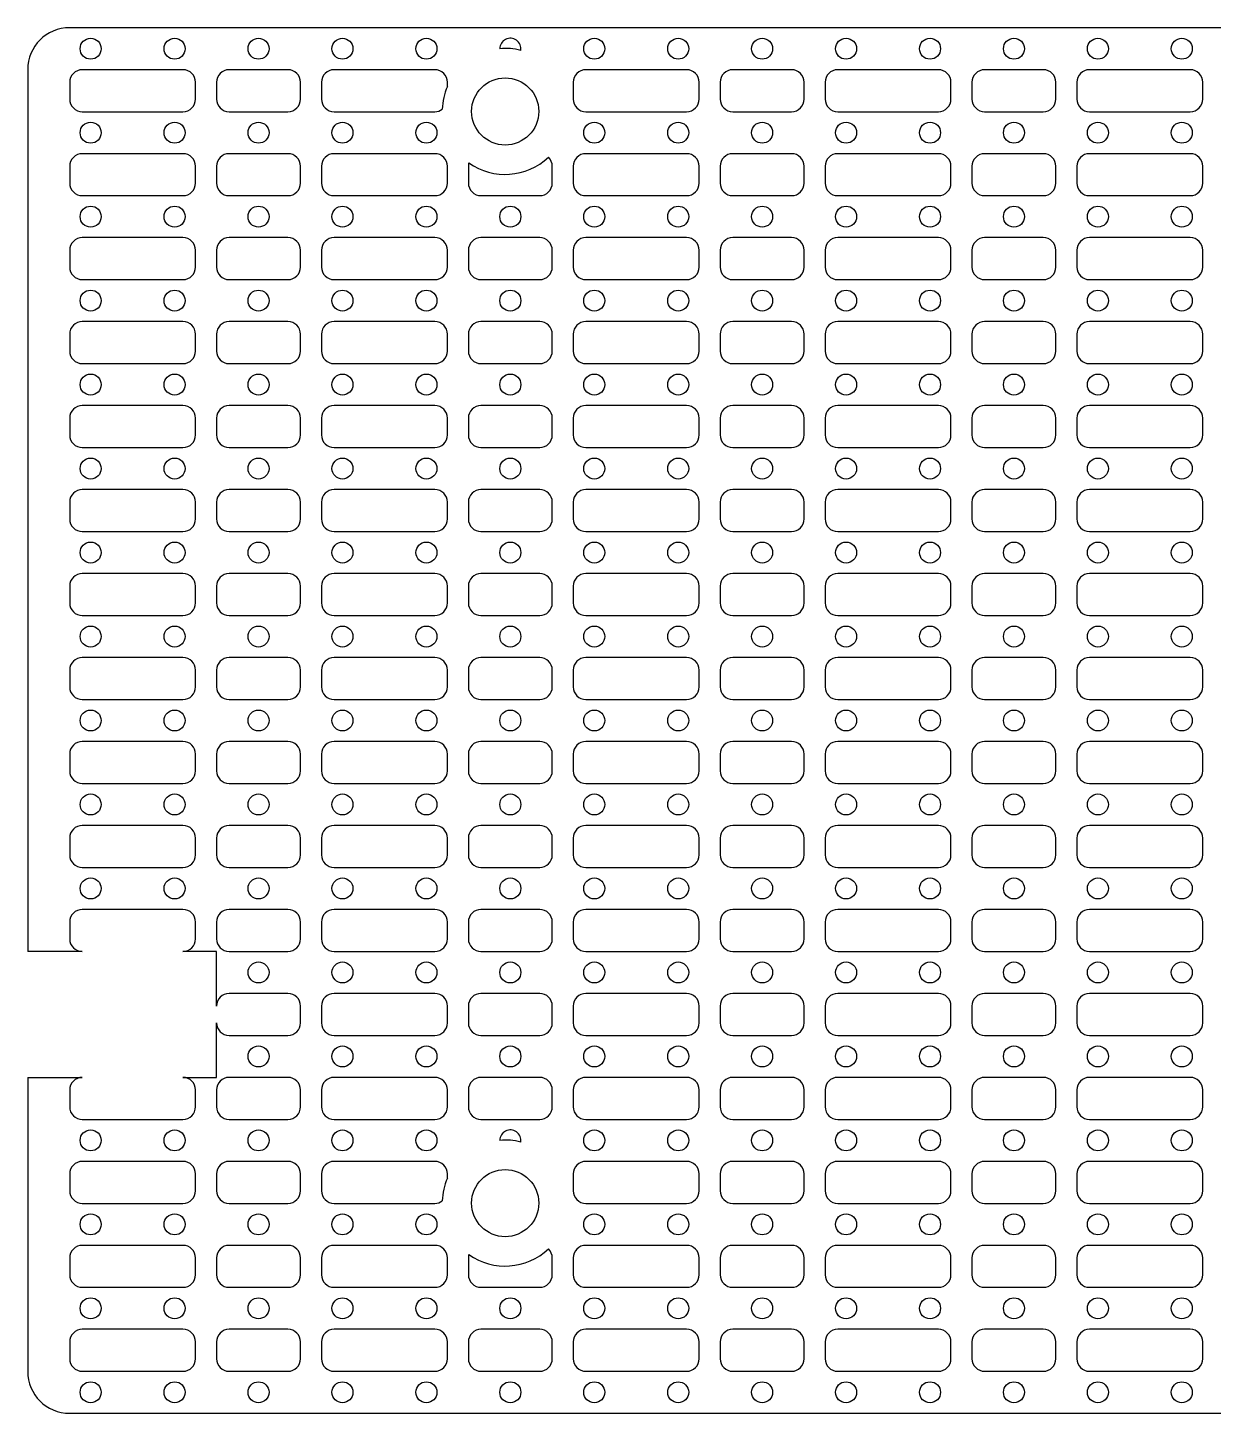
# Model space of a CAD drawing. Header units: millimetres. Extents: x -134 to 134, y -82 to 82.
# Drawn here: x -133.6 to 7.7, y -82.5 to 82.5 of the extents above; entities that cross this region are included whole.
import ezdxf

# ---------------------------------------------------------------- set-up
doc = ezdxf.new("R2010")
doc.units = ezdxf.units.MM

msp = doc.modelspace()

# ---------------------------------------------------------------- linework, layer by layer
at = {"color": 7, "linetype": 'Continuous', "lineweight": 25}
for p, q in [((128.59, 82.5), (-128.59, 82.5)), ((-133.59, 77.5), (-133.59, -27.5)), ((-128.59, 76), (-128.59, 74)), ((-115.09, 77.5), (-127.09, 77.5)), ((-113.59, 74), (-113.59, 76)), ((-111.09, 76), (-111.09, 74)), ((-102.59, 77.5), (-109.59, 77.5)), ((-101.09, 74), (-101.09, 76)), ((-98.59, 76), (-98.59, 74)), ((-85.09, 77.5), (-97.09, 77.5)), ((-83.59, 75.49), (-83.59, 76)), ((-68.59, 76), (-68.59, 74)), ((-55.09, 77.5), (-67.09, 77.5)), ((-53.59, 74), (-53.59, 76)), ((-51.09, 76), (-51.09, 74)), ((-42.59, 77.5), (-49.59, 77.5)), ((-41.09, 74), (-41.09, 76)), ((-38.59, 76), (-38.59, 74)), ((-25.09, 77.5), (-37.09, 77.5)), ((-23.59, 74), (-23.59, 76)), ((-21.09, 76), (-21.09, 74)), ((-12.59, 77.5), (-19.59, 77.5)), ((-11.09, 74), (-11.09, 76)), ((-8.59, 76), (-8.59, 74)), ((4.91, 77.5), (-7.09, 77.5)), ((6.41, 74), (6.41, 76)), ((-127.09, 72.5), (-115.09, 72.5)), ((-109.59, 72.5), (-102.59, 72.5)), ((-97.09, 72.5), (-85.09, 72.5)), ((-67.09, 72.5), (-55.09, 72.5)), ((-49.59, 72.5), (-42.59, 72.5)), ((-37.09, 72.5), (-25.09, 72.5)), ((-19.59, 72.5), (-12.59, 72.5)), ((-7.09, 72.5), (4.91, 72.5)), ((-128.59, 66), (-128.59, 64)), ((-115.09, 67.5), (-127.09, 67.5)), ((-113.59, 64), (-113.59, 66)), ((-111.09, 66), (-111.09, 64)), ((-102.59, 67.5), (-109.59, 67.5)), ((-101.09, 64), (-101.09, 66)), ((-98.59, 66), (-98.59, 64)), ((-85.09, 67.5), (-97.09, 67.5)), ((-83.59, 64), (-83.59, 66)), ((-81.09, 66), (-81.09, 64)), ((-71.09, 64), (-71.09, 66)), ((-68.59, 66), (-68.59, 64)), ((-55.09, 67.5), (-67.09, 67.5)), ((-53.59, 64), (-53.59, 66)), ((-51.09, 66), (-51.09, 64)), ((-42.59, 67.5), (-49.59, 67.5)), ((-41.09, 64), (-41.09, 66)), ((-38.59, 66), (-38.59, 64)), ((-25.09, 67.5), (-37.09, 67.5)), ((-23.59, 64), (-23.59, 66)), ((-21.09, 66), (-21.09, 64)), ((-12.59, 67.5), (-19.59, 67.5)), ((-11.09, 64), (-11.09, 66)), ((-8.59, 66), (-8.59, 64)), ((4.91, 67.5), (-7.09, 67.5)), ((6.41, 64), (6.41, 66)), ((-127.09, 62.5), (-115.09, 62.5)), ((-109.59, 62.5), (-102.59, 62.5)), ((-97.09, 62.5), (-85.09, 62.5)), ((-79.59, 62.5), (-72.59, 62.5)), ((-67.09, 62.5), (-55.09, 62.5)), ((-49.59, 62.5), (-42.59, 62.5)), ((-37.09, 62.5), (-25.09, 62.5)), ((-19.59, 62.5), (-12.59, 62.5)), ((-7.09, 62.5), (4.91, 62.5)), ((-115.09, 57.5), (-127.09, 57.5)), ((-102.59, 57.5), (-109.59, 57.5)), ((-85.09, 57.5), (-97.09, 57.5)), ((-72.59, 57.5), (-79.59, 57.5)), ((-55.09, 57.5), (-67.09, 57.5)), ((-42.59, 57.5), (-49.59, 57.5)), ((-25.09, 57.5), (-37.09, 57.5)), ((-12.59, 57.5), (-19.59, 57.5)), ((4.91, 57.5), (-7.09, 57.5)), ((-128.59, 56), (-128.59, 54)), ((-113.59, 54), (-113.59, 56)), ((-111.09, 56), (-111.09, 54)), ((-101.09, 54), (-101.09, 56)), ((-98.59, 56), (-98.59, 54)), ((-83.59, 54), (-83.59, 56)), ((-81.09, 56), (-81.09, 54)), ((-71.09, 54), (-71.09, 56)), ((-68.59, 56), (-68.59, 54)), ((-53.59, 54), (-53.59, 56)), ((-51.09, 56), (-51.09, 54)), ((-41.09, 54), (-41.09, 56)), ((-38.59, 56), (-38.59, 54)), ((-23.59, 54), (-23.59, 56)), ((-21.09, 56), (-21.09, 54)), ((-11.09, 54), (-11.09, 56)), ((-8.59, 56), (-8.59, 54)), ((6.41, 54), (6.41, 56)), ((-127.09, 52.5), (-115.09, 52.5)), ((-109.59, 52.5), (-102.59, 52.5)), ((-97.09, 52.5), (-85.09, 52.5)), ((-79.59, 52.5), (-72.59, 52.5)), ((-67.09, 52.5), (-55.09, 52.5)), ((-49.59, 52.5), (-42.59, 52.5)), ((-37.09, 52.5), (-25.09, 52.5)), ((-19.59, 52.5), (-12.59, 52.5)), ((-7.09, 52.5), (4.91, 52.5)), ((-115.09, 47.5), (-127.09, 47.5)), ((-102.59, 47.5), (-109.59, 47.5)), ((-85.09, 47.5), (-97.09, 47.5)), ((-72.59, 47.5), (-79.59, 47.5)), ((-55.09, 47.5), (-67.09, 47.5)), ((-42.59, 47.5), (-49.59, 47.5)), ((-25.09, 47.5), (-37.09, 47.5)), ((-12.59, 47.5), (-19.59, 47.5)), ((4.91, 47.5), (-7.09, 47.5)), ((-128.59, 46), (-128.59, 44)), ((-113.59, 44), (-113.59, 46)), ((-111.09, 46), (-111.09, 44)), ((-101.09, 44), (-101.09, 46)), ((-98.59, 46), (-98.59, 44)), ((-83.59, 44), (-83.59, 46)), ((-81.09, 46), (-81.09, 44)), ((-71.09, 44), (-71.09, 46)), ((-68.59, 46), (-68.59, 44)), ((-53.59, 44), (-53.59, 46)), ((-51.09, 46), (-51.09, 44)), ((-41.09, 44), (-41.09, 46)), ((-38.59, 46), (-38.59, 44)), ((-23.59, 44), (-23.59, 46)), ((-21.09, 46), (-21.09, 44)), ((-11.09, 44), (-11.09, 46)), ((-8.59, 46), (-8.59, 44)), ((6.41, 44), (6.41, 46)), ((-127.09, 42.5), (-115.09, 42.5)), ((-109.59, 42.5), (-102.59, 42.5)), ((-97.09, 42.5), (-85.09, 42.5)), ((-79.59, 42.5), (-72.59, 42.5)), ((-67.09, 42.5), (-55.09, 42.5)), ((-49.59, 42.5), (-42.59, 42.5)), ((-37.09, 42.5), (-25.09, 42.5)), ((-19.59, 42.5), (-12.59, 42.5)), ((-7.09, 42.5), (4.91, 42.5)), ((-115.09, 37.5), (-127.09, 37.5)), ((-102.59, 37.5), (-109.59, 37.5)), ((-85.09, 37.5), (-97.09, 37.5)), ((-72.59, 37.5), (-79.59, 37.5)), ((-55.09, 37.5), (-67.09, 37.5)), ((-42.59, 37.5), (-49.59, 37.5)), ((-25.09, 37.5), (-37.09, 37.5)), ((-12.59, 37.5), (-19.59, 37.5)), ((4.91, 37.5), (-7.09, 37.5)), ((-128.59, 36), (-128.59, 34)), ((-113.59, 34), (-113.59, 36)), ((-111.09, 36), (-111.09, 34)), ((-101.09, 34), (-101.09, 36)), ((-98.59, 36), (-98.59, 34)), ((-83.59, 34), (-83.59, 36)), ((-81.09, 36), (-81.09, 34)), ((-71.09, 34), (-71.09, 36)), ((-68.59, 36), (-68.59, 34)), ((-53.59, 34), (-53.59, 36)), ((-51.09, 36), (-51.09, 34)), ((-41.09, 34), (-41.09, 36)), ((-38.59, 36), (-38.59, 34)), ((-23.59, 34), (-23.59, 36)), ((-21.09, 36), (-21.09, 34)), ((-11.09, 34), (-11.09, 36)), ((-8.59, 36), (-8.59, 34)), ((6.41, 34), (6.41, 36)), ((-127.09, 32.5), (-115.09, 32.5)), ((-109.59, 32.5), (-102.59, 32.5)), ((-97.09, 32.5), (-85.09, 32.5)), ((-79.59, 32.5), (-72.59, 32.5)), ((-67.09, 32.5), (-55.09, 32.5)), ((-49.59, 32.5), (-42.59, 32.5)), ((-37.09, 32.5), (-25.09, 32.5)), ((-19.59, 32.5), (-12.59, 32.5)), ((-7.09, 32.5), (4.91, 32.5)), ((-115.09, 27.5), (-127.09, 27.5)), ((-102.59, 27.5), (-109.59, 27.5)), ((-85.09, 27.5), (-97.09, 27.5)), ((-72.59, 27.5), (-79.59, 27.5)), ((-55.09, 27.5), (-67.09, 27.5)), ((-42.59, 27.5), (-49.59, 27.5)), ((-25.09, 27.5), (-37.09, 27.5)), ((-12.59, 27.5), (-19.59, 27.5)), ((4.91, 27.5), (-7.09, 27.5)), ((-128.59, 26), (-128.59, 24)), ((-113.59, 24), (-113.59, 26)), ((-111.09, 26), (-111.09, 24)), ((-101.09, 24), (-101.09, 26)), ((-98.59, 26), (-98.59, 24)), ((-83.59, 24), (-83.59, 26)), ((-81.09, 26), (-81.09, 24)), ((-71.09, 24), (-71.09, 26)), ((-68.59, 26), (-68.59, 24)), ((-53.59, 24), (-53.59, 26)), ((-51.09, 26), (-51.09, 24)), ((-41.09, 24), (-41.09, 26)), ((-38.59, 26), (-38.59, 24)), ((-23.59, 24), (-23.59, 26)), ((-21.09, 26), (-21.09, 24)), ((-11.09, 24), (-11.09, 26)), ((-8.59, 26), (-8.59, 24)), ((6.41, 24), (6.41, 26)), ((-127.09, 22.5), (-115.09, 22.5)), ((-109.59, 22.5), (-102.59, 22.5)), ((-97.09, 22.5), (-85.09, 22.5)), ((-79.59, 22.5), (-72.59, 22.5)), ((-67.09, 22.5), (-55.09, 22.5)), ((-49.59, 22.5), (-42.59, 22.5)), ((-37.09, 22.5), (-25.09, 22.5)), ((-19.59, 22.5), (-12.59, 22.5)), ((-7.09, 22.5), (4.91, 22.5)), ((-115.09, 17.5), (-127.09, 17.5)), ((-102.59, 17.5), (-109.59, 17.5)), ((-85.09, 17.5), (-97.09, 17.5)), ((-72.59, 17.5), (-79.59, 17.5)), ((-55.09, 17.5), (-67.09, 17.5)), ((-42.59, 17.5), (-49.59, 17.5)), ((-25.09, 17.5), (-37.09, 17.5)), ((-12.59, 17.5), (-19.59, 17.5)), ((4.91, 17.5), (-7.09, 17.5)), ((-128.59, 16), (-128.59, 14)), ((-113.59, 14), (-113.59, 16)), ((-111.09, 16), (-111.09, 14)), ((-101.09, 14), (-101.09, 16)), ((-98.59, 16), (-98.59, 14)), ((-83.59, 14), (-83.59, 16)), ((-81.09, 16), (-81.09, 14)), ((-71.09, 14), (-71.09, 16)), ((-68.59, 16), (-68.59, 14)), ((-53.59, 14), (-53.59, 16)), ((-51.09, 16), (-51.09, 14)), ((-41.09, 14), (-41.09, 16)), ((-38.59, 16), (-38.59, 14)), ((-23.59, 14), (-23.59, 16)), ((-21.09, 16), (-21.09, 14)), ((-11.09, 14), (-11.09, 16)), ((-8.59, 16), (-8.59, 14)), ((6.41, 14), (6.41, 16)), ((-127.09, 12.5), (-115.09, 12.5)), ((-109.59, 12.5), (-102.59, 12.5)), ((-97.09, 12.5), (-85.09, 12.5)), ((-79.59, 12.5), (-72.59, 12.5)), ((-67.09, 12.5), (-55.09, 12.5)), ((-49.59, 12.5), (-42.59, 12.5)), ((-37.09, 12.5), (-25.09, 12.5)), ((-19.59, 12.5), (-12.59, 12.5)), ((-7.09, 12.5), (4.91, 12.5)), ((-115.09, 7.5), (-127.09, 7.5)), ((-102.59, 7.5), (-109.59, 7.5)), ((-85.09, 7.5), (-97.09, 7.5)), ((-72.59, 7.5), (-79.59, 7.5)), ((-55.09, 7.5), (-67.09, 7.5)), ((-42.59, 7.5), (-49.59, 7.5)), ((-25.09, 7.5), (-37.09, 7.5)), ((-12.59, 7.5), (-19.59, 7.5)), ((4.91, 7.5), (-7.09, 7.5)), ((-128.59, 6), (-128.59, 4)), ((-113.59, 4), (-113.59, 6)), ((-111.09, 6), (-111.09, 4)), ((-101.09, 4), (-101.09, 6)), ((-98.59, 6), (-98.59, 4)), ((-83.59, 4), (-83.59, 6)), ((-81.09, 6), (-81.09, 4)), ((-71.09, 4), (-71.09, 6)), ((-68.59, 6), (-68.59, 4)), ((-53.59, 4), (-53.59, 6)), ((-51.09, 6), (-51.09, 4)), ((-41.09, 4), (-41.09, 6)), ((-38.59, 6), (-38.59, 4)), ((-23.59, 4), (-23.59, 6)), ((-21.09, 6), (-21.09, 4)), ((-11.09, 4), (-11.09, 6)), ((-8.59, 6), (-8.59, 4)), ((6.41, 4), (6.41, 6)), ((-127.09, 2.5), (-115.09, 2.5)), ((-109.59, 2.5), (-102.59, 2.5)), ((-97.09, 2.5), (-85.09, 2.5)), ((-79.59, 2.5), (-72.59, 2.5)), ((-67.09, 2.5), (-55.09, 2.5)), ((-49.59, 2.5), (-42.59, 2.5)), ((-37.09, 2.5), (-25.09, 2.5)), ((-19.59, 2.5), (-12.59, 2.5)), ((-7.09, 2.5), (4.91, 2.5)), ((-115.09, -2.5), (-127.09, -2.5)), ((-102.59, -2.5), (-109.59, -2.5)), ((-85.09, -2.5), (-97.09, -2.5)), ((-72.59, -2.5), (-79.59, -2.5)), ((-55.09, -2.5), (-67.09, -2.5)), ((-42.59, -2.5), (-49.59, -2.5)), ((-25.09, -2.5), (-37.09, -2.5)), ((-12.59, -2.5), (-19.59, -2.5)), ((4.91, -2.5), (-7.09, -2.5)), ((-128.59, -4), (-128.59, -6)), ((-113.59, -6), (-113.59, -4)), ((-111.09, -4), (-111.09, -6)), ((-101.09, -6), (-101.09, -4)), ((-98.59, -4), (-98.59, -6)), ((-83.59, -6), (-83.59, -4)), ((-81.09, -4), (-81.09, -6)), ((-71.09, -6), (-71.09, -4)), ((-68.59, -4), (-68.59, -6)), ((-53.59, -6), (-53.59, -4)), ((-51.09, -4), (-51.09, -6)), ((-41.09, -6), (-41.09, -4)), ((-38.59, -4), (-38.59, -6)), ((-23.59, -6), (-23.59, -4)), ((-21.09, -4), (-21.09, -6)), ((-11.09, -6), (-11.09, -4)), ((-8.59, -4), (-8.59, -6)), ((6.41, -6), (6.41, -4)), ((-127.09, -7.5), (-115.09, -7.5)), ((-109.59, -7.5), (-102.59, -7.5)), ((-97.09, -7.5), (-85.09, -7.5)), ((-79.59, -7.5), (-72.59, -7.5)), ((-67.09, -7.5), (-55.09, -7.5)), ((-49.59, -7.5), (-42.59, -7.5)), ((-37.09, -7.5), (-25.09, -7.5)), ((-19.59, -7.5), (-12.59, -7.5)), ((-7.09, -7.5), (4.91, -7.5)), ((-115.09, -12.5), (-127.09, -12.5)), ((-102.59, -12.5), (-109.59, -12.5)), ((-85.09, -12.5), (-97.09, -12.5)), ((-72.59, -12.5), (-79.59, -12.5)), ((-55.09, -12.5), (-67.09, -12.5)), ((-42.59, -12.5), (-49.59, -12.5)), ((-25.09, -12.5), (-37.09, -12.5)), ((-12.59, -12.5), (-19.59, -12.5)), ((4.91, -12.5), (-7.09, -12.5)), ((-128.59, -14), (-128.59, -16)), ((-113.59, -16), (-113.59, -14)), ((-111.09, -14), (-111.09, -16)), ((-101.09, -16), (-101.09, -14)), ((-98.59, -14), (-98.59, -16)), ((-83.59, -16), (-83.59, -14)), ((-81.09, -14), (-81.09, -16)), ((-71.09, -16), (-71.09, -14)), ((-68.59, -14), (-68.59, -16)), ((-53.59, -16), (-53.59, -14)), ((-51.09, -14), (-51.09, -16)), ((-41.09, -16), (-41.09, -14)), ((-38.59, -14), (-38.59, -16)), ((-23.59, -16), (-23.59, -14)), ((-21.09, -14), (-21.09, -16)), ((-11.09, -16), (-11.09, -14)), ((-8.59, -14), (-8.59, -16)), ((6.41, -16), (6.41, -14)), ((-127.09, -17.5), (-115.09, -17.5)), ((-109.59, -17.5), (-102.59, -17.5)), ((-97.09, -17.5), (-85.09, -17.5)), ((-79.59, -17.5), (-72.59, -17.5)), ((-67.09, -17.5), (-55.09, -17.5)), ((-49.59, -17.5), (-42.59, -17.5)), ((-37.09, -17.5), (-25.09, -17.5)), ((-19.59, -17.5), (-12.59, -17.5)), ((-7.09, -17.5), (4.91, -17.5)), ((-115.09, -22.5), (-127.09, -22.5)), ((-102.59, -22.5), (-109.59, -22.5)), ((-85.09, -22.5), (-97.09, -22.5)), ((-72.59, -22.5), (-79.59, -22.5)), ((-55.09, -22.5), (-67.09, -22.5)), ((-42.59, -22.5), (-49.59, -22.5)), ((-25.09, -22.5), (-37.09, -22.5)), ((-12.59, -22.5), (-19.59, -22.5)), ((4.91, -22.5), (-7.09, -22.5)), ((-128.59, -24), (-128.59, -26)), ((-113.59, -26), (-113.59, -24)), ((-111.09, -24), (-111.09, -26)), ((-101.09, -26), (-101.09, -24)), ((-98.59, -24), (-98.59, -26)), ((-83.59, -26), (-83.59, -24)), ((-81.09, -24), (-81.09, -26)), ((-71.09, -26), (-71.09, -24)), ((-68.59, -24), (-68.59, -26)), ((-53.59, -26), (-53.59, -24)), ((-51.09, -24), (-51.09, -26)), ((-41.09, -26), (-41.09, -24)), ((-38.59, -24), (-38.59, -26)), ((-23.59, -26), (-23.59, -24)), ((-21.09, -24), (-21.09, -26)), ((-11.09, -26), (-11.09, -24)), ((-8.59, -24), (-8.59, -26)), ((6.41, -26), (6.41, -24)), ((-127.09, -27.5), (-133.59, -27.5)), ((-111.09, -27.5), (-115.09, -27.5)), ((-111.09, -34), (-111.09, -27.5)), ((-109.59, -27.5), (-102.59, -27.5)), ((-97.09, -27.5), (-85.09, -27.5)), ((-79.59, -27.5), (-72.59, -27.5)), ((-67.09, -27.5), (-55.09, -27.5)), ((-49.59, -27.5), (-42.59, -27.5)), ((-37.09, -27.5), (-25.09, -27.5)), ((-19.59, -27.5), (-12.59, -27.5)), ((-7.09, -27.5), (4.91, -27.5)), ((-102.59, -32.5), (-109.59, -32.5)), ((-85.09, -32.5), (-97.09, -32.5)), ((-72.59, -32.5), (-79.59, -32.5)), ((-55.09, -32.5), (-67.09, -32.5)), ((-42.59, -32.5), (-49.59, -32.5)), ((-25.09, -32.5), (-37.09, -32.5)), ((-12.59, -32.5), (-19.59, -32.5)), ((4.91, -32.5), (-7.09, -32.5)), ((-101.09, -36), (-101.09, -34)), ((-98.59, -34), (-98.59, -36)), ((-83.59, -36), (-83.59, -34)), ((-81.09, -34), (-81.09, -36)), ((-71.09, -36), (-71.09, -34)), ((-68.59, -34), (-68.59, -36)), ((-53.59, -36), (-53.59, -34)), ((-51.09, -34), (-51.09, -36)), ((-41.09, -36), (-41.09, -34)), ((-38.59, -34), (-38.59, -36)), ((-23.59, -36), (-23.59, -34)), ((-21.09, -34), (-21.09, -36)), ((-11.09, -36), (-11.09, -34)), ((-8.59, -34), (-8.59, -36)), ((6.41, -36), (6.41, -34)), ((-111.09, -42.5), (-111.09, -36)), ((-109.59, -37.5), (-102.59, -37.5)), ((-97.09, -37.5), (-85.09, -37.5)), ((-79.59, -37.5), (-72.59, -37.5)), ((-67.09, -37.5), (-55.09, -37.5)), ((-49.59, -37.5), (-42.59, -37.5)), ((-37.09, -37.5), (-25.09, -37.5)), ((-19.59, -37.5), (-12.59, -37.5)), ((-7.09, -37.5), (4.91, -37.5)), ((-133.59, -42.5), (-133.59, -77.5)), ((-133.59, -42.5), (-127.09, -42.5)), ((-115.09, -42.5), (-111.09, -42.5)), ((-102.59, -42.5), (-109.59, -42.5)), ((-85.09, -42.5), (-97.09, -42.5)), ((-72.59, -42.5), (-79.59, -42.5)), ((-55.09, -42.5), (-67.09, -42.5)), ((-42.59, -42.5), (-49.59, -42.5)), ((-25.09, -42.5), (-37.09, -42.5)), ((-12.59, -42.5), (-19.59, -42.5)), ((4.91, -42.5), (-7.09, -42.5)), ((-128.59, -44), (-128.59, -46)), ((-113.59, -46), (-113.59, -44)), ((-111.09, -44), (-111.09, -46)), ((-101.09, -46), (-101.09, -44)), ((-98.59, -44), (-98.59, -46)), ((-83.59, -46), (-83.59, -44)), ((-81.09, -44), (-81.09, -46)), ((-71.09, -46), (-71.09, -44)), ((-68.59, -44), (-68.59, -46)), ((-53.59, -46), (-53.59, -44)), ((-51.09, -44), (-51.09, -46)), ((-41.09, -46), (-41.09, -44)), ((-38.59, -44), (-38.59, -46)), ((-23.59, -46), (-23.59, -44)), ((-21.09, -44), (-21.09, -46)), ((-11.09, -46), (-11.09, -44)), ((-8.59, -44), (-8.59, -46)), ((6.41, -46), (6.41, -44)), ((-127.09, -47.5), (-115.09, -47.5)), ((-109.59, -47.5), (-102.59, -47.5)), ((-97.09, -47.5), (-85.09, -47.5)), ((-79.59, -47.5), (-72.59, -47.5)), ((-67.09, -47.5), (-55.09, -47.5)), ((-49.59, -47.5), (-42.59, -47.5)), ((-37.09, -47.5), (-25.09, -47.5)), ((-19.59, -47.5), (-12.59, -47.5)), ((-7.09, -47.5), (4.91, -47.5)), ((-115.09, -52.5), (-127.09, -52.5)), ((-102.59, -52.5), (-109.59, -52.5)), ((-85.09, -52.5), (-97.09, -52.5)), ((-55.09, -52.5), (-67.09, -52.5)), ((-42.59, -52.5), (-49.59, -52.5)), ((-25.09, -52.5), (-37.09, -52.5)), ((-12.59, -52.5), (-19.59, -52.5)), ((4.91, -52.5), (-7.09, -52.5)), ((-128.59, -54), (-128.59, -56)), ((-113.59, -56), (-113.59, -54)), ((-111.09, -54), (-111.09, -56)), ((-101.09, -56), (-101.09, -54)), ((-98.59, -54), (-98.59, -56)), ((-83.59, -54.51), (-83.59, -54)), ((-68.59, -54), (-68.59, -56)), ((-53.59, -56), (-53.59, -54)), ((-51.09, -54), (-51.09, -56)), ((-41.09, -56), (-41.09, -54)), ((-38.59, -54), (-38.59, -56)), ((-23.59, -56), (-23.59, -54)), ((-21.09, -54), (-21.09, -56)), ((-11.09, -56), (-11.09, -54)), ((-8.59, -54), (-8.59, -56)), ((6.41, -56), (6.41, -54)), ((-127.09, -57.5), (-115.09, -57.5)), ((-109.59, -57.5), (-102.59, -57.5)), ((-97.09, -57.5), (-85.09, -57.5)), ((-67.09, -57.5), (-55.09, -57.5)), ((-49.59, -57.5), (-42.59, -57.5)), ((-37.09, -57.5), (-25.09, -57.5)), ((-19.59, -57.5), (-12.59, -57.5)), ((-7.09, -57.5), (4.91, -57.5)), ((-115.09, -62.5), (-127.09, -62.5)), ((-102.59, -62.5), (-109.59, -62.5)), ((-85.09, -62.5), (-97.09, -62.5)), ((-55.09, -62.5), (-67.09, -62.5)), ((-42.59, -62.5), (-49.59, -62.5)), ((-25.09, -62.5), (-37.09, -62.5)), ((-12.59, -62.5), (-19.59, -62.5)), ((4.91, -62.5), (-7.09, -62.5)), ((-128.59, -64), (-128.59, -66)), ((-113.59, -66), (-113.59, -64)), ((-111.09, -64), (-111.09, -66)), ((-101.09, -66), (-101.09, -64)), ((-98.59, -64), (-98.59, -66)), ((-83.59, -66), (-83.59, -64)), ((-81.09, -64), (-81.09, -66)), ((-71.09, -66), (-71.09, -64)), ((-68.59, -64), (-68.59, -66)), ((-53.59, -66), (-53.59, -64)), ((-51.09, -64), (-51.09, -66)), ((-41.09, -66), (-41.09, -64)), ((-38.59, -64), (-38.59, -66)), ((-23.59, -66), (-23.59, -64)), ((-21.09, -64), (-21.09, -66)), ((-11.09, -66), (-11.09, -64)), ((-8.59, -64), (-8.59, -66)), ((6.41, -66), (6.41, -64)), ((-127.09, -67.5), (-115.09, -67.5)), ((-109.59, -67.5), (-102.59, -67.5)), ((-97.09, -67.5), (-85.09, -67.5)), ((-79.59, -67.5), (-72.59, -67.5)), ((-67.09, -67.5), (-55.09, -67.5)), ((-49.59, -67.5), (-42.59, -67.5)), ((-37.09, -67.5), (-25.09, -67.5)), ((-19.59, -67.5), (-12.59, -67.5)), ((-7.09, -67.5), (4.91, -67.5)), ((-115.09, -72.5), (-127.09, -72.5)), ((-102.59, -72.5), (-109.59, -72.5)), ((-85.09, -72.5), (-97.09, -72.5)), ((-72.59, -72.5), (-79.59, -72.5)), ((-55.09, -72.5), (-67.09, -72.5)), ((-42.59, -72.5), (-49.59, -72.5)), ((-25.09, -72.5), (-37.09, -72.5)), ((-12.59, -72.5), (-19.59, -72.5)), ((4.91, -72.5), (-7.09, -72.5)), ((-128.59, -74), (-128.59, -76)), ((-113.59, -76), (-113.59, -74)), ((-111.09, -74), (-111.09, -76)), ((-101.09, -76), (-101.09, -74)), ((-98.59, -74), (-98.59, -76)), ((-83.59, -76), (-83.59, -74)), ((-81.09, -74), (-81.09, -76)), ((-71.09, -76), (-71.09, -74)), ((-68.59, -74), (-68.59, -76)), ((-53.59, -76), (-53.59, -74)), ((-51.09, -74), (-51.09, -76)), ((-41.09, -76), (-41.09, -74)), ((-38.59, -74), (-38.59, -76)), ((-23.59, -76), (-23.59, -74)), ((-21.09, -74), (-21.09, -76)), ((-11.09, -76), (-11.09, -74)), ((-8.59, -74), (-8.59, -76)), ((6.41, -76), (6.41, -74)), ((-127.09, -77.5), (-115.09, -77.5)), ((-109.59, -77.5), (-102.59, -77.5)), ((-97.09, -77.5), (-85.09, -77.5)), ((-79.59, -77.5), (-72.59, -77.5)), ((-67.09, -77.5), (-55.09, -77.5)), ((-49.59, -77.5), (-42.59, -77.5)), ((-37.09, -77.5), (-25.09, -77.5)), ((-19.59, -77.5), (-12.59, -77.5)), ((-7.09, -77.5), (4.91, -77.5)), ((-128.59, -82.5), (128.59, -82.5))]:
    msp.add_line(p, q, dxfattribs=at)
for centre, radius in [((-126.09, 80), 1.25), ((-116.09, 80), 1.25), ((-106.09, 80), 1.25), ((-96.09, 80), 1.25), ((-86.09, 80), 1.25), ((-66.09, 80), 1.25), ((-56.09, 80), 1.25), ((-46.09, 80), 1.25), ((-36.09, 80), 1.25), ((-26.09, 80), 1.25), ((-16.09, 80), 1.25), ((-6.09, 80), 1.25), ((3.91, 80), 1.25), ((-76.7, 72.53), 4), ((-126.09, 70), 1.25), ((-116.09, 70), 1.25), ((-106.09, 70), 1.25), ((-96.09, 70), 1.25), ((-86.09, 70), 1.25), ((-66.09, 70), 1.25), ((-56.09, 70), 1.25), ((-46.09, 70), 1.25), ((-36.09, 70), 1.25), ((-26.09, 70), 1.25), ((-16.09, 70), 1.25), ((-6.09, 70), 1.25), ((3.91, 70), 1.25), ((-126.09, 60), 1.25), ((-116.09, 60), 1.25), ((-106.09, 60), 1.25), ((-96.09, 60), 1.25), ((-86.09, 60), 1.25), ((-76.09, 60), 1.25), ((-66.09, 60), 1.25), ((-56.09, 60), 1.25), ((-46.09, 60), 1.25), ((-36.09, 60), 1.25), ((-26.09, 60), 1.25), ((-16.09, 60), 1.25), ((-6.09, 60), 1.25), ((3.91, 60), 1.25), ((-126.09, 50), 1.25), ((-116.09, 50), 1.25), ((-106.09, 50), 1.25), ((-96.09, 50), 1.25), ((-86.09, 50), 1.25), ((-76.09, 50), 1.25), ((-66.09, 50), 1.25), ((-56.09, 50), 1.25), ((-46.09, 50), 1.25), ((-36.09, 50), 1.25), ((-26.09, 50), 1.25), ((-16.09, 50), 1.25), ((-6.09, 50), 1.25), ((3.91, 50), 1.25), ((-126.09, 40), 1.25), ((-106.09, 40), 1.25), ((-76.09, 40), 1.25), ((-66.09, 40), 1.25), ((-46.09, 40), 1.25), ((-36.09, 40), 1.25), ((-16.09, 40), 1.25), ((-6.09, 40), 1.25), ((-116.09, 40), 1.25), ((-96.09, 40), 1.25), ((-86.09, 40), 1.25), ((-56.09, 40), 1.25), ((-26.09, 40), 1.25), ((3.91, 40), 1.25), ((-126.09, 30), 1.25), ((-116.09, 30), 1.25), ((-106.09, 30), 1.25), ((-96.09, 30), 1.25), ((-86.09, 30), 1.25), ((-76.09, 30), 1.25), ((-66.09, 30), 1.25), ((-56.09, 30), 1.25), ((-46.09, 30), 1.25), ((-36.09, 30), 1.25), ((-26.09, 30), 1.25), ((-16.09, 30), 1.25), ((-6.09, 30), 1.25), ((3.91, 30), 1.25), ((-126.09, 20), 1.25), ((-116.09, 20), 1.25), ((-106.09, 20), 1.25), ((-96.09, 20), 1.25), ((-86.09, 20), 1.25), ((-76.09, 20), 1.25), ((-66.09, 20), 1.25), ((-56.09, 20), 1.25), ((-46.09, 20), 1.25), ((-36.09, 20), 1.25), ((-26.09, 20), 1.25), ((-16.09, 20), 1.25), ((-6.09, 20), 1.25), ((3.91, 20), 1.25), ((-126.09, 10), 1.25), ((-116.09, 10), 1.25), ((-106.09, 10), 1.25), ((-96.09, 10), 1.25), ((-86.09, 10), 1.25), ((-76.09, 10), 1.25), ((-66.09, 10), 1.25), ((-56.09, 10), 1.25), ((-46.09, 10), 1.25), ((-36.09, 10), 1.25), ((-26.09, 10), 1.25), ((-16.09, 10), 1.25), ((-6.09, 10), 1.25), ((3.91, 10), 1.25), ((-126.09, 0), 1.25), ((-116.09, 0), 1.25), ((-106.09, 0), 1.25), ((-96.09, 0), 1.25), ((-86.09, 0), 1.25), ((-76.09, 0), 1.25), ((-66.09, 0), 1.25), ((-56.09, 0), 1.25), ((-46.09, 0), 1.25), ((-36.09, 0), 1.25), ((-26.09, 0), 1.25), ((-16.09, 0), 1.25), ((-6.09, 0), 1.25), ((3.91, 0), 1.25), ((-126.09, -10), 1.25), ((-116.09, -10), 1.25), ((-106.09, -10), 1.25), ((-96.09, -10), 1.25), ((-86.09, -10), 1.25), ((-76.09, -10), 1.25), ((-66.09, -10), 1.25), ((-56.09, -10), 1.25), ((-46.09, -10), 1.25), ((-36.09, -10), 1.25), ((-26.09, -10), 1.25), ((-16.09, -10), 1.25), ((-6.09, -10), 1.25), ((3.91, -10), 1.25), ((-126.09, -20), 1.25), ((-116.09, -20), 1.25), ((-106.09, -20), 1.25), ((-96.09, -20), 1.25), ((-86.09, -20), 1.25), ((-76.09, -20), 1.25), ((-66.09, -20), 1.25), ((-56.09, -20), 1.25), ((-46.09, -20), 1.25), ((-36.09, -20), 1.25), ((-26.09, -20), 1.25), ((-16.09, -20), 1.25), ((-6.09, -20), 1.25), ((3.91, -20), 1.25), ((-106.09, -30), 1.25), ((-96.09, -30), 1.25), ((-86.09, -30), 1.25), ((-76.09, -30), 1.25), ((-66.09, -30), 1.25), ((-56.09, -30), 1.25), ((-46.09, -30), 1.25), ((-36.09, -30), 1.25), ((-26.09, -30), 1.25), ((-16.09, -30), 1.25), ((-6.09, -30), 1.25), ((3.91, -30), 1.25), ((-106.09, -40), 1.25), ((-96.09, -40), 1.25), ((-86.09, -40), 1.25), ((-76.09, -40), 1.25), ((-66.09, -40), 1.25), ((-56.09, -40), 1.25), ((-46.09, -40), 1.25), ((-36.09, -40), 1.25), ((-26.09, -40), 1.25), ((-16.09, -40), 1.25), ((-6.09, -40), 1.25), ((3.91, -40), 1.25), ((-126.09, -50), 1.25), ((-116.09, -50), 1.25), ((-106.09, -50), 1.25), ((-96.09, -50), 1.25), ((-86.09, -50), 1.25), ((-66.09, -50), 1.25), ((-56.09, -50), 1.25), ((-46.09, -50), 1.25), ((-36.09, -50), 1.25), ((-26.09, -50), 1.25), ((-16.09, -50), 1.25), ((-6.09, -50), 1.25), ((3.91, -50), 1.25), ((-76.7, -57.47), 4), ((-126.09, -60), 1.25), ((-116.09, -60), 1.25), ((-106.09, -60), 1.25), ((-96.09, -60), 1.25), ((-86.09, -60), 1.25), ((-66.09, -60), 1.25), ((-56.09, -60), 1.25), ((-46.09, -60), 1.25), ((-36.09, -60), 1.25), ((-26.09, -60), 1.25), ((-16.09, -60), 1.25), ((-6.09, -60), 1.25), ((3.91, -60), 1.25), ((-126.09, -70), 1.25), ((-116.09, -70), 1.25), ((-106.09, -70), 1.25), ((-96.09, -70), 1.25), ((-86.09, -70), 1.25), ((-76.09, -70), 1.25), ((-66.09, -70), 1.25), ((-56.09, -70), 1.25), ((-46.09, -70), 1.25), ((-36.09, -70), 1.25), ((-26.09, -70), 1.25), ((-16.09, -70), 1.25), ((-6.09, -70), 1.25), ((3.91, -70), 1.25), ((-126.09, -80), 1.25), ((-116.09, -80), 1.25), ((-106.09, -80), 1.25), ((-96.09, -80), 1.25), ((-86.09, -80), 1.25), ((-76.09, -80), 1.25), ((-66.09, -80), 1.25), ((-56.09, -80), 1.25), ((-46.09, -80), 1.25), ((-36.09, -80), 1.25), ((-26.09, -80), 1.25), ((-16.09, -80), 1.25), ((-6.09, -80), 1.25), ((3.91, -80), 1.25)]:
    msp.add_circle(centre, radius, dxfattribs=at)
for centre, radius, start, end in [((-128.59, 77.5), 5, 90, 180), ((-76.09, 80), 1.25, 350.8054, 179.8488), ((-76.7, 72.53), 7.5, 75.7632, 94.891), ((-127.09, 76), 1.5, 90, 180), ((-115.09, 76), 1.5, 0, 90), ((-109.59, 76), 1.5, 90, 180), ((-102.59, 76), 1.5, 0, 90), ((-97.09, 76), 1.5, 90, 180), ((-85.09, 76), 1.5, 0, 90), ((-67.09, 76), 1.5, 90, 180), ((-55.09, 76), 1.5, 0, 90), ((-49.59, 76), 1.5, 90, 180), ((-42.59, 76), 1.5, 0, 90), ((-37.09, 76), 1.5, 90, 180), ((-25.09, 76), 1.5, 0, 90), ((-19.59, 76), 1.5, 90, 180), ((-12.59, 76), 1.5, 0, 90), ((-7.09, 76), 1.5, 90, 180), ((4.91, 76), 1.5, 0, 90), ((-76.7, 72.53), 7.5, 156.7215, 177.975), ((-127.09, 74), 1.5, 180, 270), ((-115.09, 74), 1.5, 270, 0), ((-109.59, 74), 1.5, 180, 270), ((-102.59, 74), 1.5, 270, 0), ((-97.09, 74), 1.5, 180, 270), ((-85.09, 74), 1.5, 270, 306.5907), ((-67.09, 74), 1.5, 180, 270), ((-55.09, 74), 1.5, 270, 0), ((-49.59, 74), 1.5, 180, 270), ((-42.59, 74), 1.5, 270, 0), ((-37.09, 74), 1.5, 180, 270), ((-25.09, 74), 1.5, 270, 0), ((-19.59, 74), 1.5, 180, 270), ((-12.59, 74), 1.5, 270, 0), ((-7.09, 74), 1.5, 180, 270), ((4.91, 74), 1.5, 270, 0), ((-127.09, 66), 1.5, 90, 180), ((-115.09, 66), 1.5, 360, 90), ((-109.59, 66), 1.5, 90, 180), ((-102.59, 66), 1.5, 0, 90), ((-97.09, 66), 1.5, 90, 180), ((-85.09, 66), 1.5, 0, 90), ((-79.59, 66), 1.5, 164.1886, 180), ((-76.7, 72.53), 7.5, 234.7115, 313.3841), ((-72.59, 66), 1.5, 0, 46.0471), ((-67.09, 66), 1.5, 90, 180), ((-55.09, 66), 1.5, 0, 90), ((-49.59, 66), 1.5, 90, 180), ((-42.59, 66), 1.5, 0, 90), ((-37.09, 66), 1.5, 90, 180), ((-25.09, 66), 1.5, 0, 90), ((-19.59, 66), 1.5, 90, 180), ((-12.59, 66), 1.5, 0, 90), ((-7.09, 66), 1.5, 90, 180), ((4.91, 66), 1.5, 0, 90), ((-127.09, 64), 1.5, 180, 270), ((-115.09, 64), 1.5, 270, 0), ((-109.59, 64), 1.5, 180, 270), ((-102.59, 64), 1.5, 270, 0), ((-97.09, 64), 1.5, 180, 270), ((-85.09, 64), 1.5, 270, 0), ((-79.59, 64), 1.5, 180, 270), ((-72.59, 64), 1.5, 270, 0), ((-67.09, 64), 1.5, 180, 270), ((-55.09, 64), 1.5, 270, 0), ((-49.59, 64), 1.5, 180, 270), ((-42.59, 64), 1.5, 270, 0), ((-37.09, 64), 1.5, 180, 270), ((-25.09, 64), 1.5, 270, 0), ((-19.59, 64), 1.5, 180, 270), ((-12.59, 64), 1.5, 270, 0), ((-7.09, 64), 1.5, 180, 270), ((4.91, 64), 1.5, 270, 0), ((-127.09, 56), 1.5, 90, 180), ((-115.09, 56), 1.5, 0, 90), ((-109.59, 56), 1.5, 90, 180), ((-102.59, 56), 1.5, 0, 90), ((-97.09, 56), 1.5, 90, 180), ((-85.09, 56), 1.5, 0, 90), ((-79.59, 56), 1.5, 90, 180), ((-72.59, 56), 1.5, 0, 90), ((-67.09, 56), 1.5, 90, 180), ((-55.09, 56), 1.5, 0, 90), ((-49.59, 56), 1.5, 90, 180), ((-42.59, 56), 1.5, 0, 90), ((-37.09, 56), 1.5, 90, 180), ((-25.09, 56), 1.5, 360, 90), ((-19.59, 56), 1.5, 90, 180), ((-12.59, 56), 1.5, 0, 90), ((-7.09, 56), 1.5, 90, 180), ((4.91, 56), 1.5, 0, 90), ((-127.09, 54), 1.5, 180, 270), ((-115.09, 54), 1.5, 270, 0), ((-109.59, 54), 1.5, 180, 270), ((-102.59, 54), 1.5, 270, 0), ((-97.09, 54), 1.5, 180, 270), ((-85.09, 54), 1.5, 270, 0), ((-79.59, 54), 1.5, 180, 270), ((-72.59, 54), 1.5, 270, 0), ((-67.09, 54), 1.5, 180, 270), ((-55.09, 54), 1.5, 270, 0), ((-49.59, 54), 1.5, 180, 270), ((-42.59, 54), 1.5, 270, 0), ((-37.09, 54), 1.5, 180, 270), ((-25.09, 54), 1.5, 270, 360), ((-19.59, 54), 1.5, 180, 270), ((-12.59, 54), 1.5, 270, 0), ((-7.09, 54), 1.5, 180, 270), ((4.91, 54), 1.5, 270, 0), ((-127.09, 46), 1.5, 90, 180), ((-115.09, 46), 1.5, 0, 90), ((-109.59, 46), 1.5, 90, 180), ((-102.59, 46), 1.5, 0, 90), ((-97.09, 46), 1.5, 90, 180), ((-85.09, 46), 1.5, 0, 90), ((-79.59, 46), 1.5, 90, 180), ((-72.59, 46), 1.5, 0, 90), ((-67.09, 46), 1.5, 90, 180), ((-55.09, 46), 1.5, 0, 90), ((-49.59, 46), 1.5, 90, 180), ((-42.59, 46), 1.5, 0, 90), ((-37.09, 46), 1.5, 90, 180), ((-25.09, 46), 1.5, 0, 90), ((-19.59, 46), 1.5, 90, 180), ((-12.59, 46), 1.5, 0, 90), ((-7.09, 46), 1.5, 90, 180), ((4.91, 46), 1.5, 0, 90), ((-127.09, 44), 1.5, 180, 270), ((-115.09, 44), 1.5, 270, 0), ((-109.59, 44), 1.5, 180, 270), ((-102.59, 44), 1.5, 270, 0), ((-97.09, 44), 1.5, 180, 270), ((-85.09, 44), 1.5, 270, 0), ((-79.59, 44), 1.5, 180, 270), ((-72.59, 44), 1.5, 270, 0), ((-67.09, 44), 1.5, 180, 270), ((-55.09, 44), 1.5, 270, 0), ((-49.59, 44), 1.5, 180, 270), ((-42.59, 44), 1.5, 270, 0), ((-37.09, 44), 1.5, 180, 270), ((-25.09, 44), 1.5, 270, 0), ((-19.59, 44), 1.5, 180, 270), ((-12.59, 44), 1.5, 270, 0), ((-7.09, 44), 1.5, 180, 270), ((4.91, 44), 1.5, 270, 0), ((-127.09, 36), 1.5, 90, 180), ((-115.09, 36), 1.5, 0, 90), ((-109.59, 36), 1.5, 90, 180), ((-102.59, 36), 1.5, 0, 90), ((-97.09, 36), 1.5, 90, 180), ((-85.09, 36), 1.5, 0, 90), ((-79.59, 36), 1.5, 90, 180), ((-72.59, 36), 1.5, 0, 90), ((-67.09, 36), 1.5, 90, 180), ((-55.09, 36), 1.5, 0, 90), ((-49.59, 36), 1.5, 90, 180), ((-42.59, 36), 1.5, 0, 90), ((-37.09, 36), 1.5, 90, 180), ((-25.09, 36), 1.5, 0, 90), ((-19.59, 36), 1.5, 90, 180), ((-12.59, 36), 1.5, 0, 90), ((-7.09, 36), 1.5, 90, 180), ((4.91, 36), 1.5, 0, 90), ((-127.09, 34), 1.5, 180, 270), ((-115.09, 34), 1.5, 270, 0), ((-109.59, 34), 1.5, 180, 270), ((-102.59, 34), 1.5, 270, 0), ((-97.09, 34), 1.5, 180, 270), ((-85.09, 34), 1.5, 270, 0), ((-79.59, 34), 1.5, 180, 270), ((-72.59, 34), 1.5, 270, 0), ((-67.09, 34), 1.5, 180, 270), ((-55.09, 34), 1.5, 270, 0), ((-49.59, 34), 1.5, 180, 270), ((-42.59, 34), 1.5, 270, 360), ((-37.09, 34), 1.5, 180, 270), ((-25.09, 34), 1.5, 270, 0), ((-19.59, 34), 1.5, 180, 270), ((-12.59, 34), 1.5, 270, 0), ((-7.09, 34), 1.5, 180, 270), ((4.91, 34), 1.5, 270, 0), ((-127.09, 26), 1.5, 90, 180), ((-115.09, 26), 1.5, 0, 90), ((-109.59, 26), 1.5, 90, 180), ((-102.59, 26), 1.5, 0, 90), ((-97.09, 26), 1.5, 90, 180), ((-85.09, 26), 1.5, 0, 90), ((-79.59, 26), 1.5, 90, 180), ((-72.59, 26), 1.5, 0, 90), ((-67.09, 26), 1.5, 90, 180), ((-55.09, 26), 1.5, 360, 90), ((-49.59, 26), 1.5, 90, 180), ((-42.59, 26), 1.5, 0, 90), ((-37.09, 26), 1.5, 90, 180), ((-25.09, 26), 1.5, 0, 90), ((-19.59, 26), 1.5, 90, 180), ((-12.59, 26), 1.5, 0, 90), ((-7.09, 26), 1.5, 90, 180), ((4.91, 26), 1.5, 0, 90), ((-127.09, 24), 1.5, 180, 270), ((-115.09, 24), 1.5, 270, 0), ((-109.59, 24), 1.5, 180, 270), ((-102.59, 24), 1.5, 270, 0), ((-97.09, 24), 1.5, 180, 270), ((-85.09, 24), 1.5, 270, 0), ((-79.59, 24), 1.5, 180, 270), ((-72.59, 24), 1.5, 270, 0), ((-67.09, 24), 1.5, 180, 270), ((-55.09, 24), 1.5, 270, 360), ((-49.59, 24), 1.5, 180, 270), ((-42.59, 24), 1.5, 270, 0), ((-37.09, 24), 1.5, 180, 270), ((-25.09, 24), 1.5, 270, 0), ((-19.59, 24), 1.5, 180, 270), ((-12.59, 24), 1.5, 270, 0), ((-7.09, 24), 1.5, 180, 270), ((4.91, 24), 1.5, 270, 0), ((-127.09, 16), 1.5, 90, 180), ((-115.09, 16), 1.5, 0, 90), ((-109.59, 16), 1.5, 90, 180), ((-102.59, 16), 1.5, 0, 90), ((-97.09, 16), 1.5, 90, 180), ((-85.09, 16), 1.5, 0, 90), ((-79.59, 16), 1.5, 90, 180), ((-72.59, 16), 1.5, 0, 90), ((-67.09, 16), 1.5, 90, 180), ((-55.09, 16), 1.5, 0, 90), ((-49.59, 16), 1.5, 90, 180), ((-42.59, 16), 1.5, 0, 90), ((-37.09, 16), 1.5, 90, 180), ((-25.09, 16), 1.5, 0, 90), ((-19.59, 16), 1.5, 90, 180), ((-12.59, 16), 1.5, 0, 90), ((-7.09, 16), 1.5, 90, 180), ((4.91, 16), 1.5, 0, 90), ((-127.09, 14), 1.5, 180, 270), ((-115.09, 14), 1.5, 270, 0), ((-109.59, 14), 1.5, 180, 270), ((-102.59, 14), 1.5, 270, 0), ((-97.09, 14), 1.5, 180, 270), ((-85.09, 14), 1.5, 270, 0), ((-79.59, 14), 1.5, 180, 270), ((-72.59, 14), 1.5, 270, 0), ((-67.09, 14), 1.5, 180, 270), ((-55.09, 14), 1.5, 270, 0), ((-49.59, 14), 1.5, 180, 270), ((-42.59, 14), 1.5, 270, 360), ((-37.09, 14), 1.5, 180, 270), ((-25.09, 14), 1.5, 270, 0), ((-19.59, 14), 1.5, 180, 270), ((-12.59, 14), 1.5, 270, 0), ((-7.09, 14), 1.5, 180, 270), ((4.91, 14), 1.5, 270, 0), ((-127.09, 6), 1.5, 90, 180), ((-115.09, 6), 1.5, 0, 90), ((-109.59, 6), 1.5, 90, 180), ((-102.59, 6), 1.5, 0, 90), ((-97.09, 6), 1.5, 90, 180), ((-85.09, 6), 1.5, 0, 90), ((-79.59, 6), 1.5, 90, 180), ((-72.59, 6), 1.5, 0, 90), ((-67.09, 6), 1.5, 90, 180), ((-55.09, 6), 1.5, 0, 90), ((-49.59, 6), 1.5, 90, 180), ((-42.59, 6), 1.5, 0, 90), ((-37.09, 6), 1.5, 90, 180), ((-25.09, 6), 1.5, 0, 90), ((-19.59, 6), 1.5, 90, 180), ((-12.59, 6), 1.5, 0, 90), ((-7.09, 6), 1.5, 90, 180), ((4.91, 6), 1.5, 0, 90), ((-127.09, 4), 1.5, 180, 270), ((-115.09, 4), 1.5, 270, 0), ((-109.59, 4), 1.5, 180, 270), ((-102.59, 4), 1.5, 270, 0), ((-97.09, 4), 1.5, 180, 270), ((-85.09, 4), 1.5, 270, 0), ((-79.59, 4), 1.5, 180, 270), ((-72.59, 4), 1.5, 270, 0), ((-67.09, 4), 1.5, 180, 270), ((-55.09, 4), 1.5, 270, 0), ((-49.59, 4), 1.5, 180, 270), ((-42.59, 4), 1.5, 270, 0), ((-37.09, 4), 1.5, 180, 270), ((-25.09, 4), 1.5, 270, 360), ((-19.59, 4), 1.5, 180, 270), ((-12.59, 4), 1.5, 270, 0), ((-7.09, 4), 1.5, 180, 270), ((4.91, 4), 1.5, 270, 0), ((-127.09, -4), 1.5, 90, 180), ((-115.09, -4), 1.5, 0, 90), ((-109.59, -4), 1.5, 90, 180), ((-102.59, -4), 1.5, 0, 90), ((-97.09, -4), 1.5, 90, 180), ((-85.09, -4), 1.5, 360, 90), ((-79.59, -4), 1.5, 90, 180), ((-72.59, -4), 1.5, 0, 90), ((-67.09, -4), 1.5, 90, 180), ((-55.09, -4), 1.5, 0, 90), ((-49.59, -4), 1.5, 90, 180), ((-42.59, -4), 1.5, 0, 90), ((-37.09, -4), 1.5, 90, 180), ((-25.09, -4), 1.5, 0, 90), ((-19.59, -4), 1.5, 90, 180), ((-12.59, -4), 1.5, 0, 90), ((-7.09, -4), 1.5, 90, 180), ((4.91, -4), 1.5, 0, 90), ((-127.09, -6), 1.5, 180, 270), ((-115.09, -6), 1.5, 270, 0), ((-109.59, -6), 1.5, 180, 270), ((-102.59, -6), 1.5, 270, 0), ((-97.09, -6), 1.5, 180, 270), ((-85.09, -6), 1.5, 270, 360), ((-79.59, -6), 1.5, 180, 270), ((-72.59, -6), 1.5, 270, 0), ((-67.09, -6), 1.5, 180, 270), ((-55.09, -6), 1.5, 270, 0), ((-49.59, -6), 1.5, 180, 270), ((-42.59, -6), 1.5, 270, 0), ((-37.09, -6), 1.5, 180, 270), ((-25.09, -6), 1.5, 270, 0), ((-19.59, -6), 1.5, 180, 270), ((-12.59, -6), 1.5, 270, 0), ((-7.09, -6), 1.5, 180, 270), ((4.91, -6), 1.5, 270, 0), ((-127.09, -14), 1.5, 90, 180), ((-115.09, -14), 1.5, 0, 90), ((-109.59, -14), 1.5, 90, 180), ((-102.59, -14), 1.5, 0, 90), ((-97.09, -14), 1.5, 90, 180), ((-85.09, -14), 1.5, 0, 90), ((-79.59, -14), 1.5, 90, 180), ((-72.59, -14), 1.5, 0, 90), ((-67.09, -14), 1.5, 90, 180), ((-55.09, -14), 1.5, 0, 90), ((-49.59, -14), 1.5, 90, 180), ((-42.59, -14), 1.5, 0, 90), ((-37.09, -14), 1.5, 90, 180), ((-25.09, -14), 1.5, 0, 90), ((-19.59, -14), 1.5, 90, 180), ((-12.59, -14), 1.5, 0, 90), ((-7.09, -14), 1.5, 90, 180), ((4.91, -14), 1.5, 0, 90), ((-127.09, -16), 1.5, 180, 270), ((-115.09, -16), 1.5, 270, 0), ((-109.59, -16), 1.5, 180, 270), ((-102.59, -16), 1.5, 270, 0), ((-97.09, -16), 1.5, 180, 270), ((-85.09, -16), 1.5, 270, 0), ((-79.59, -16), 1.5, 180, 270), ((-72.59, -16), 1.5, 270, 0), ((-67.09, -16), 1.5, 180, 270), ((-55.09, -16), 1.5, 270, 0), ((-49.59, -16), 1.5, 180, 270), ((-42.59, -16), 1.5, 270, 0), ((-37.09, -16), 1.5, 180, 270), ((-25.09, -16), 1.5, 270, 0), ((-19.59, -16), 1.5, 180, 270), ((-12.59, -16), 1.5, 270, 0), ((-7.09, -16), 1.5, 180, 270), ((4.91, -16), 1.5, 270, 0), ((-127.09, -24), 1.5, 90, 180), ((-115.09, -24), 1.5, 0, 90), ((-109.59, -24), 1.5, 90, 180), ((-102.59, -24), 1.5, 0, 90), ((-97.09, -24), 1.5, 90, 180), ((-85.09, -24), 1.5, 0, 90), ((-79.59, -24), 1.5, 90, 180), ((-72.59, -24), 1.5, 0, 90), ((-67.09, -24), 1.5, 90, 180), ((-55.09, -24), 1.5, 0, 90), ((-49.59, -24), 1.5, 90, 180), ((-42.59, -24), 1.5, 0, 90), ((-37.09, -24), 1.5, 90, 180), ((-25.09, -24), 1.5, 0, 90), ((-19.59, -24), 1.5, 90, 180), ((-12.59, -24), 1.5, 0, 90), ((-7.09, -24), 1.5, 90, 180), ((4.91, -24), 1.5, 0, 90), ((-127.09, -26), 1.5, 180, 270), ((-115.09, -26), 1.5, 270, 0), ((-109.59, -26), 1.5, 180, 270), ((-102.59, -26), 1.5, 270, 0), ((-97.09, -26), 1.5, 180, 270), ((-85.09, -26), 1.5, 270, 0), ((-79.59, -26), 1.5, 180, 270), ((-72.59, -26), 1.5, 270, 0), ((-67.09, -26), 1.5, 180, 270), ((-55.09, -26), 1.5, 270, 0), ((-49.59, -26), 1.5, 180, 270), ((-42.59, -26), 1.5, 270, 0), ((-37.09, -26), 1.5, 180, 270), ((-25.09, -26), 1.5, 270, 0), ((-19.59, -26), 1.5, 180, 270), ((-12.59, -26), 1.5, 270, 0), ((-7.09, -26), 1.5, 180, 270), ((4.91, -26), 1.5, 270, 0), ((-109.59, -34), 1.5, 90, 180), ((-102.59, -34), 1.5, 0, 90), ((-97.09, -34), 1.5, 90, 180), ((-85.09, -34), 1.5, 0, 90), ((-79.59, -34), 1.5, 90, 180), ((-72.59, -34), 1.5, 0, 90), ((-67.09, -34), 1.5, 90, 180), ((-55.09, -34), 1.5, 0, 90), ((-49.59, -34), 1.5, 90, 180), ((-42.59, -34), 1.5, 0, 90), ((-37.09, -34), 1.5, 90, 180), ((-25.09, -34), 1.5, 0, 90), ((-19.59, -34), 1.5, 90, 180), ((-12.59, -34), 1.5, 0, 90), ((-7.09, -34), 1.5, 90, 180), ((4.91, -34), 1.5, 0, 90), ((-109.59, -36), 1.5, 180, 270), ((-102.59, -36), 1.5, 270, 0), ((-97.09, -36), 1.5, 180, 270), ((-85.09, -36), 1.5, 270, 0), ((-79.59, -36), 1.5, 180, 270), ((-72.59, -36), 1.5, 270, 0), ((-67.09, -36), 1.5, 180, 270), ((-55.09, -36), 1.5, 270, 0), ((-49.59, -36), 1.5, 180, 270), ((-42.59, -36), 1.5, 270, 0), ((-37.09, -36), 1.5, 180, 270), ((-25.09, -36), 1.5, 270, 0), ((-19.59, -36), 1.5, 180, 270), ((-12.59, -36), 1.5, 270, 0), ((-7.09, -36), 1.5, 180, 270), ((4.91, -36), 1.5, 270, 0), ((-127.09, -44), 1.5, 90, 180), ((-115.09, -44), 1.5, 0, 90), ((-109.59, -44), 1.5, 90, 180), ((-102.59, -44), 1.5, 0, 90), ((-97.09, -44), 1.5, 90, 180), ((-85.09, -44), 1.5, 0, 90), ((-79.59, -44), 1.5, 90, 180), ((-72.59, -44), 1.5, 0, 90), ((-67.09, -44), 1.5, 90, 180), ((-55.09, -44), 1.5, 0, 90), ((-49.59, -44), 1.5, 90, 180), ((-42.59, -44), 1.5, 0, 90), ((-37.09, -44), 1.5, 90, 180), ((-25.09, -44), 1.5, 0, 90), ((-19.59, -44), 1.5, 90, 180), ((-12.59, -44), 1.5, 0, 90), ((-7.09, -44), 1.5, 90, 180), ((4.91, -44), 1.5, 0, 90), ((-127.09, -46), 1.5, 180, 270), ((-115.09, -46), 1.5, 270, 0), ((-109.59, -46), 1.5, 180, 270), ((-102.59, -46), 1.5, 270, 0), ((-97.09, -46), 1.5, 180, 270), ((-85.09, -46), 1.5, 270, 0), ((-79.59, -46), 1.5, 180, 270), ((-72.59, -46), 1.5, 270, 0), ((-67.09, -46), 1.5, 180, 270), ((-55.09, -46), 1.5, 270, 0), ((-49.59, -46), 1.5, 180, 270), ((-42.59, -46), 1.5, 270, 0), ((-37.09, -46), 1.5, 180, 270), ((-25.09, -46), 1.5, 270, 0), ((-19.59, -46), 1.5, 180, 270), ((-12.59, -46), 1.5, 270, 0), ((-7.09, -46), 1.5, 180, 270), ((4.91, -46), 1.5, 270, 0), ((-76.09, -50), 1.25, 350.8054, 179.8488), ((-76.7, -57.47), 7.5, 75.7632, 94.891), ((-127.09, -54), 1.5, 90, 180), ((-115.09, -54), 1.5, 0, 90), ((-109.59, -54), 1.5, 90, 180), ((-102.59, -54), 1.5, 0, 90), ((-97.09, -54), 1.5, 90, 180), ((-85.09, -54), 1.5, 0, 90), ((-67.09, -54), 1.5, 90, 180), ((-55.09, -54), 1.5, 0, 90), ((-49.59, -54), 1.5, 90, 180), ((-42.59, -54), 1.5, 0, 90), ((-37.09, -54), 1.5, 90, 180), ((-25.09, -54), 1.5, 0, 90), ((-19.59, -54), 1.5, 90, 180), ((-12.59, -54), 1.5, 0, 90), ((-7.09, -54), 1.5, 90, 180), ((4.91, -54), 1.5, 0, 90), ((-127.09, -56), 1.5, 180, 270), ((-115.09, -56), 1.5, 270, 0), ((-109.59, -56), 1.5, 180, 270), ((-102.59, -56), 1.5, 270, 360), ((-97.09, -56), 1.5, 180, 270), ((-76.7, -57.47), 7.5, 156.7215, 177.975), ((-67.09, -56), 1.5, 180, 270), ((-55.09, -56), 1.5, 270, 0), ((-49.59, -56), 1.5, 180, 270), ((-42.59, -56), 1.5, 270, 0), ((-37.09, -56), 1.5, 180, 270), ((-25.09, -56), 1.5, 270, 0), ((-19.59, -56), 1.5, 180, 270), ((-12.59, -56), 1.5, 270, 0), ((-7.09, -56), 1.5, 180, 270), ((4.91, -56), 1.5, 270, 0), ((-85.09, -56), 1.5, 270, 306.5907), ((-127.09, -64), 1.5, 90, 180), ((-115.09, -64), 1.5, 0, 90), ((-109.59, -64), 1.5, 90, 180), ((-102.59, -64), 1.5, 0, 90), ((-97.09, -64), 1.5, 90, 180), ((-85.09, -64), 1.5, 0, 90), ((-67.09, -64), 1.5, 90, 180), ((-55.09, -64), 1.5, 0, 90), ((-49.59, -64), 1.5, 90, 180), ((-42.59, -64), 1.5, 0, 90), ((-37.09, -64), 1.5, 90, 180), ((-25.09, -64), 1.5, 0, 90), ((-19.59, -64), 1.5, 90, 180), ((-12.59, -64), 1.5, 0, 90), ((-7.09, -64), 1.5, 90, 180), ((4.91, -64), 1.5, 0, 90), ((-79.59, -64), 1.5, 164.1886, 180), ((-76.7, -57.47), 7.5, 234.7115, 313.3841), ((-72.59, -64), 1.5, 0, 46.0471), ((-127.09, -66), 1.5, 180, 270), ((-115.09, -66), 1.5, 270, 0), ((-109.59, -66), 1.5, 180, 270), ((-102.59, -66), 1.5, 270, 0), ((-97.09, -66), 1.5, 180, 270), ((-85.09, -66), 1.5, 270, 0), ((-79.59, -66), 1.5, 180, 270), ((-72.59, -66), 1.5, 270, 0), ((-67.09, -66), 1.5, 180, 270), ((-55.09, -66), 1.5, 270, 0), ((-49.59, -66), 1.5, 180, 270), ((-42.59, -66), 1.5, 270, 0), ((-37.09, -66), 1.5, 180, 270), ((-25.09, -66), 1.5, 270, 0), ((-19.59, -66), 1.5, 180, 270), ((-12.59, -66), 1.5, 270, 0), ((-7.09, -66), 1.5, 180, 270), ((4.91, -66), 1.5, 270, 0), ((-127.09, -74), 1.5, 90, 180), ((-115.09, -74), 1.5, 0, 90), ((-109.59, -74), 1.5, 90, 180), ((-102.59, -74), 1.5, 0, 90), ((-97.09, -74), 1.5, 90, 180), ((-85.09, -74), 1.5, 0, 90), ((-79.59, -74), 1.5, 90, 180), ((-72.59, -74), 1.5, 0, 90), ((-67.09, -74), 1.5, 90, 180), ((-55.09, -74), 1.5, 0, 90), ((-49.59, -74), 1.5, 90, 180), ((-42.59, -74), 1.5, 0, 90), ((-37.09, -74), 1.5, 90, 180), ((-25.09, -74), 1.5, 0, 90), ((-19.59, -74), 1.5, 90, 180), ((-12.59, -74), 1.5, 0, 90), ((-7.09, -74), 1.5, 90, 180), ((4.91, -74), 1.5, 0, 90), ((-128.59, -77.5), 5, 180, 270), ((-127.09, -76), 1.5, 180, 270), ((-115.09, -76), 1.5, 270, 360), ((-109.59, -76), 1.5, 180, 270), ((-102.59, -76), 1.5, 270, 0), ((-97.09, -76), 1.5, 180, 270), ((-85.09, -76), 1.5, 270, 0), ((-79.59, -76), 1.5, 180, 270), ((-72.59, -76), 1.5, 270, 0), ((-67.09, -76), 1.5, 180, 270), ((-55.09, -76), 1.5, 270, 0), ((-49.59, -76), 1.5, 180, 270), ((-42.59, -76), 1.5, 270, 0), ((-37.09, -76), 1.5, 180, 270), ((-25.09, -76), 1.5, 270, 360), ((-19.59, -76), 1.5, 180, 270), ((-12.59, -76), 1.5, 270, 0), ((-7.09, -76), 1.5, 180, 270), ((4.91, -76), 1.5, 270, 0)]:
    msp.add_arc(centre, radius, start, end, dxfattribs=at)

doc.saveas('drawing.dxf')
